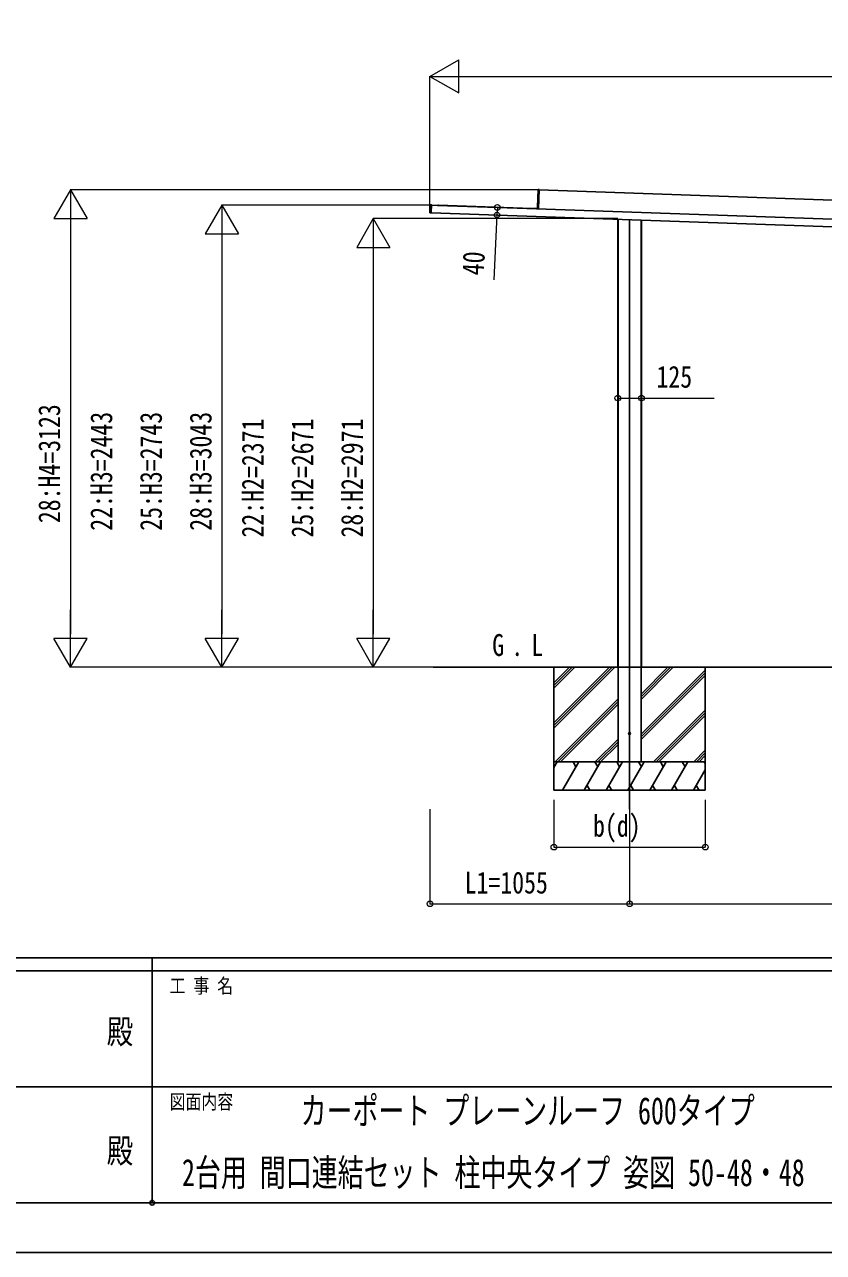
# Model space of a CAD drawing. Units: millimetres, scale not verified. Extents: x -14718 to 14718, y -10396 to 10396.
# Drawn here: x -692 to 3530, y -10394 to -3904 of the extents above; entities that cross this region are included whole.
import ezdxf
from ezdxf.enums import TextEntityAlignment as Align

# ---------------------------------------------------------------- set-up
doc = ezdxf.new("R2010")
doc.units = ezdxf.units.MM
doc.header["$LTSCALE"] = 50
doc.header["$PDMODE"] = 32
doc.header["$PDSIZE"] = 25
for name, color, linetype in [('0-2_USER1', 3, 'Continuous'), ('0-3_YKK_12', 2, 'Continuous'), ('0-4_YKK_A1', 4, 'Continuous'), ('0-6_YKK_ZWAK', 7, 'Continuous')]:
    doc.layers.add(name, color=color, linetype=linetype)
doc.layers.add('0-5_YKK_D', color=6, linetype='Continuous', lineweight=18)
doc.styles.add('ＭＳ ゴシック', font='')
doc.styles.get('ＭＳ ゴシック').set_extended_font_data('MS Gothic')

msp = doc.modelspace()

# ---------------------------------------------------------------- linework, layer by layer
at = {"layer": '0-3_YKK_12'}
msp.add_line((2505.57, -4932.5), (2505.57, -8051.3), dxfattribs=at)
at = {"layer": '0-4_YKK_A1'}
for p, q in [((2022.68, -4776.59), (2019.46, -4868.68)), ((2022.68, -4776.59), (2022.21, -4776.57)), ((2028.22, -4776.44), (2022.68, -4776.59)), ((2022.69, -4776.09), (2028.23, -4775.95)), ((2024.67, -4877.85), (2028.22, -4776.44)), ((2028.14, -4778.64), (5889.78, -4913.5)), ((2028.23, -4775.95), (2028.22, -4776.44)), ((1449.58, -4899.07), (1451.02, -4858.01)), ((1451.49, -4858.03), (1450.05, -4899.08)), ((1451.49, -4858.03), (1451.02, -4858.01)), ((1459.03, -4857.83), (1451.49, -4858.03)), ((1459.03, -4857.83), (1457.56, -4899.81)), ((6453.65, -5033.25), (1458.99, -4858.83)), ((1489.93, -4859.91), (1489.96, -4858.81)), ((2016.8, -4878.31), (1489.93, -4859.91)), ((1984.66, -4876.09), (1489.96, -4858.81)), ((1494.77, -4860.08), (1494.78, -4859.78)), ((1494.78, -4859.78), (1494.8, -4859.18)), ((1450.05, -4899.08), (1449.58, -4899.07)), ((1457.54, -4900.3), (1450.04, -4899.58)), ((1450.05, -4899.08), (1457.56, -4899.81)), ((1457.56, -4899.81), (1457.54, -4900.3)), ((6452.25, -5073.22), (1457.6, -4898.81)), ((1984.62, -4877.19), (1984.66, -4876.09)), ((1989.67, -4877.36), (1989.68, -4877.06)), ((1989.68, -4877.06), (1989.7, -4876.46)), ((1989.7, -4876.46), (1989.71, -4876.16)), ((1993.67, -4877.5), (1993.69, -4876.8)), ((2024.66, -4877.88), (1993.69, -4876.8)), ((2019.18, -4876.69), (2018.71, -4876.67)), ((2019.46, -4868.68), (2018.99, -4868.67)), ((2019.46, -4868.68), (2019.18, -4876.69)), ((2024.67, -4877.85), (2024.65, -4878.58)), ((2444.27, -4933.26), (2444.27, -7301.3)), ((2444.67, -4933.28), (2444.67, -7801.3)), ((2566.47, -4937.53), (2566.47, -7801.3)), ((2568.07, -4937.58), (2568.07, -7301.3)), ((1468.09, -7301.3), (6966.49, -7301.3)), ((2105.57, -7301.3), (2105.57, -7951.3)), ((2105.57, -7595.27), (2399.55, -7301.3)), ((2105.57, -7609.42), (2413.7, -7301.3)), ((2105.57, -7623.56), (2427.84, -7301.3)), ((2105.57, -7383.14), (2187.42, -7301.3)), ((2105.57, -7397.28), (2201.56, -7301.3)), ((2105.57, -7411.43), (2215.7, -7301.3)), ((2443.37, -7301.3), (2443.97, -7301.3)), ((2566.47, -7301.3), (2566.57, -7301.3)), ((2566.47, -7471.03), (2736.21, -7301.3)), ((2566.47, -7456.89), (2722.06, -7301.3)), ((2566.47, -7442.74), (2707.92, -7301.3)), ((2566.47, -7654.87), (2905.57, -7315.78)), ((2566.47, -7669.02), (2905.57, -7329.92)), ((2566.57, -7301.3), (2566.87, -7301.3)), ((2567.77, -7301.3), (2568.07, -7301.3)), ((2905.57, -7301.3), (2905.57, -7951.3)), ((2566.47, -7683.16), (2905.57, -7344.06)), ((2111.68, -7801.3), (2444.67, -7468.31)), ((2125.82, -7801.3), (2444.67, -7482.45)), ((2139.97, -7801.3), (2444.67, -7496.59)), ((2632.18, -7801.3), (2905.57, -7527.91)), ((2646.32, -7801.3), (2905.57, -7542.05)), ((2660.47, -7801.3), (2905.57, -7556.19)), ((2323.81, -7801.3), (2444.67, -7680.44)), ((2337.96, -7801.3), (2444.67, -7694.58)), ((2352.1, -7801.3), (2444.67, -7708.72)), ((2844.31, -7801.3), (2905.57, -7740.04)), ((2858.46, -7801.3), (2905.57, -7754.18)), ((2872.6, -7801.3), (2905.57, -7768.32)), ((2905.57, -7801.3), (2105.57, -7801.3)), ((2105.57, -7830.24), (2122.28, -7801.3)), ((2107.28, -7827.28), (2105.57, -7824.32)), ((2150.12, -7951.3), (2236.72, -7801.3)), ((2221.72, -7827.28), (2206.72, -7801.3)), ((2265.59, -7951.3), (2352.19, -7801.3)), ((2337.19, -7827.28), (2322.19, -7801.3)), ((2381.06, -7951.3), (2467.66, -7801.3)), ((2452.66, -7827.28), (2437.66, -7801.3)), ((2444.67, -7801.3), (2566.47, -7801.3)), ((2496.53, -7951.3), (2583.13, -7801.3)), ((2568.13, -7827.28), (2553.13, -7801.3)), ((2612, -7951.3), (2698.6, -7801.3)), ((2683.6, -7827.28), (2668.6, -7801.3)), ((2727.47, -7951.3), (2814.07, -7801.3)), ((2799.07, -7827.28), (2784.07, -7801.3)), ((2842.94, -7951.3), (2905.57, -7842.81)), ((2905.57, -7811.74), (2899.54, -7801.3)), ((2105.57, -7951.3), (2905.57, -7951.3)), ((2280.59, -7925.32), (2295.59, -7951.3)), ((2396.06, -7925.32), (2411.06, -7951.3)), ((2511.53, -7925.32), (2526.53, -7951.3)), ((2627, -7925.32), (2642, -7951.3)), ((2742.47, -7925.32), (2757.47, -7951.3)), ((2857.94, -7925.32), (2872.94, -7951.3))]:
    msp.add_line(p, q, dxfattribs=at)
for points in [[(2018.71, -4876.67), (2018.99, -4868.67), (2022.21, -4776.57)], [(1451.5, -4857.53), (1459.05, -4857.33), (1459.03, -4857.83)], [(1494.8, -4859.18), (1494.81, -4858.88), (1989.71, -4876.16)], [(1993.69, -4876.8), (1993.71, -4876.3), (2018.39, -4877.16)], [(2443.07, -4933.22), (2443.07, -7301.3), (2443.37, -7301.3)], [(2566.87, -4937.54), (2566.87, -7301.3), (2567.17, -7301.3), (2567.77, -7301.3)], [(2443.97, -7301.3), (2444.27, -7301.3), (2444.57, -7301.3), (2444.67, -7301.3)]]:
    msp.add_lwpolyline(points, dxfattribs=at)
msp.add_circle((2505.57, -7651.3), 5, dxfattribs=at)
for centre, radius, start, end in [((2022.71, -4776.59), 0.5, 91.5, 178), ((2024.74, -4776.41), 2.07, 171.06854, 184.93146), ((1451.52, -4858.03), 0.5, 91.5, 178), ((1453.55, -4857.85), 2.07, 171.06854, 184.93146), ((1450.08, -4899.08), 0.5, 178, 264.5), ((1452.1, -4899.4), 2.07, 171.06854, 184.93146), ((2018.21, -4876.66), 0.5, 268, 358), ((2018.21, -4876.39), 0.765, 269.05171, 301.0406), ((2018.39, -4876.92), 0.242, 269.80053, 328.78296), ((2021.28, -4861.9), 15.54, 259.3054, 261.87346), ((2018.91, -4878.87), 1.85, 83.82294, 99.58333), ((2015.94, -4876.81), 3.17, 351.51431, 355.97407), ((2018.18, -4876.66), 1, 337.89786, 358), ((2024.63, -4877.85), 0.046, 321.12762, 0.80407)]:
    msp.add_arc(centre, radius, start, end, dxfattribs=at)
for centre, ratio, start_param in [((2011.59, -4877.43), 0.038227, 0), ((2011.61, -4877.43), 0.061163, 0.0374041)]:
    msp.add_ellipse(centre, major_axis=(13.07, -0.46), ratio=ratio, start_param=start_param, end_param=0.962078, dxfattribs=at)
at = {"layer": '0-5_YKK_D'}
for p, q in [((1450.62, -4178.54), (1602.17, -4091.04)), ((1602.17, -4266.04), (1602.17, -4091.04)), ((1450.62, -4897.08), (1450.62, -4177.54)), ((1450.62, -4178.54), (1602.17, -4266.04)), ((1450.62, -4178.54), (1753.73, -4178.54)), ((1625.62, -4178.54), (6285.63, -4178.54)), ((2105.57, -8001.3), (2105.57, -8252.47)), ((2905.57, -8001.3), (2905.57, -8252.47)), ((1450.62, -8051.8), (1450.62, -8552.47)), ((2505.57, -8052.3), (2505.57, -8552.47)), ((2505.57, -8052.3), (2505.57, -8552.47)), ((2105.57, -8251.47), (2905.57, -8251.47)), ((1450.62, -8551.47), (2505.57, -8551.47)), ((2505.57, -8551.47), (5405.37, -8551.47))]:
    msp.add_line(p, q, dxfattribs=at)
at = {"layer": '0-5_YKK_D', "color": 1}
for p, q in [((-449.38, -4778.54), (-536.88, -4930.09)), ((2024.14, -4778.54), (-450.38, -4778.54)), ((-449.38, -4778.54), (-361.88, -4930.09)), ((-449.38, -4778.54), (-449.38, -5081.65)), ((350.62, -4858.6), (263.12, -5010.16)), ((1451.5, -4858.6), (349.62, -4858.6)), ((350.62, -4858.6), (438.12, -5010.16)), ((350.62, -4858.6), (350.62, -5161.71)), ((-536.88, -4930.09), (-361.88, -4930.09)), ((1150.62, -4930.27), (1063.12, -5081.82)), ((2443.67, -4930.27), (1149.62, -4930.27)), ((1150.62, -4930.27), (1238.12, -5081.82)), ((1150.62, -4930.27), (1150.62, -5233.38)), ((-449.38, -4953.54), (-449.38, -7126.3)), ((263.12, -5010.16), (438.12, -5010.16)), ((350.62, -5033.6), (350.62, -7126.3)), ((1063.12, -5081.82), (1238.12, -5081.82)), ((1150.62, -5105.27), (1150.62, -7126.3)), ((-449.38, -7301.3), (-449.38, -6998.19)), ((350.62, -7301.3), (350.62, -6998.19)), ((1150.62, -7301.3), (1150.62, -6998.19)), ((-449.38, -7301.3), (-536.88, -7149.74)), ((-361.88, -7149.74), (-536.88, -7149.74)), ((-449.38, -7301.3), (-361.88, -7149.74)), ((350.62, -7301.3), (263.12, -7149.74)), ((438.12, -7149.74), (263.12, -7149.74)), ((350.62, -7301.3), (438.12, -7149.74)), ((1150.62, -7301.3), (1063.12, -7149.74)), ((1238.12, -7149.74), (1063.12, -7149.74)), ((1150.62, -7301.3), (1238.12, -7149.74)), ((1467.09, -7301.3), (-450.38, -7301.3)), ((1467.09, -7301.3), (349.62, -7301.3)), ((1467.09, -7301.3), (1149.62, -7301.3))]:
    msp.add_line(p, q, dxfattribs=at)
at = {"layer": '0-5_YKK_D'}
for points in [[(1806.65, -4870.97), (1804.74, -4910.93), (1788.32, -5254.34)], [(2443.07, -5878.28), (2568.07, -5878.28), (2953.17, -5878.28)]]:
    msp.add_lwpolyline(points, dxfattribs=at)
for centre in [(1806.65, -4870.97), (1804.74, -4910.93), (2443.07, -5878.28), (2568.07, -5878.28), (2105.57, -8251.47), (2905.57, -8251.47), (1450.62, -8551.47), (2505.57, -8551.47), (2505.57, -8551.47)]:
    msp.add_circle(centre, 14.88, dxfattribs=at)
at = {"layer": '0-6_YKK_ZWAK'}
for p, q in [((13632.57, -8836.3), (-13667.43, -8836.3)), ((-17.43, -8836.3), (-17.43, -10131.3)), ((-17.43, -8906.3), (-4567.43, -8906.3)), ((4532.57, -8906.3), (-17.43, -8906.3)), ((-4541.18, -9518.8), (-17.43, -9518.8)), ((-17.43, -9518.8), (4532.57, -9518.8)), ((-4567.43, -10131.3), (-17.43, -10131.3)), ((-17.43, -10131.3), (4532.57, -10131.3))]:
    msp.add_line(p, q, dxfattribs=at)
msp.add_lwpolyline([(-14717.5, -10393.8), (14717.5, -10393.8), (14717.5, 10396.2), (-14717.5, 10396.2)], close=True, dxfattribs=at)
msp.add_point((-17.43, -10131.3), dxfattribs=at)

# ---------------------------------------------------------------- texts
at = {"layer": '0-2_USER1', "style": 'ＭＳ ゴシック'}
for s, height, width, p in [('G', 115.5, 0.8, (1779.45, -7275.99)), ('L', 115.5, 0.8, (1986.32, -7275.99)), ('.', 115.5, 0.8, (1880.25, -7275.99)), ('カーポート プレーンルーフ 600タイプ', 143.7, 0.7, (766.66, -9759.72)), (' 2台用 間口連結セット 柱中央タイプ 姿図 50-48・48', 143.7, 0.7, (71.52, -10086.38))]:
    msp.add_text(s, height=height, dxfattribs=dict(at, width=width)).set_placement(p, align=Align.BOTTOM_LEFT)
at = {"layer": '0-5_YKK_D', "style": 'ＭＳ ゴシック', "width": 0.8}
msp.add_text('40', height=115.5, rotation=87.262, dxfattribs=at).set_placement((1769.29, -5233.4), align=Align.BOTTOM_LEFT)
for s, p in [('125', (2647.57, -5858.28)), ('b(d)', (2312.37, -8231.47)), ('L1=1055', (1633.7, -8531.47))]:
    msp.add_text(s, height=115.5, dxfattribs=at).set_placement(p, align=Align.BOTTOM_LEFT)
at = {"layer": '0-5_YKK_D', "color": 1, "style": 'ＭＳ ゴシック', "width": 0.8}
for s, p in [('28:H4=3123', (-469.38, -6539.72)), ('22:H3=2443', (-194.38, -6579.75)), ('25:H3=2743', (68.12, -6579.75)), ('28:H3=3043', (330.62, -6579.75)), ('22:H2=2371', (605.62, -6615.58)), ('25:H2=2671', (868.12, -6615.58)), ('28:H2=2971', (1130.62, -6615.58))]:
    msp.add_text(s, height=115.5, rotation=90, dxfattribs=at).set_placement(p, align=Align.BOTTOM_LEFT)
at = {"layer": '0-6_YKK_ZWAK', "style": 'ＭＳ ゴシック', "width": 0.8}
for s, height, p in [('工 事 名', 76.98, (74.44, -9046.3)), ('殿', 128.3, (-257.83, -9329.22)), ('図面内容', 76.98, (74.44, -9658.8)), ('殿', 128.3, (-257.83, -9959.22))]:
    msp.add_text(s, height=height, dxfattribs=at).set_placement(p, align=Align.BOTTOM_LEFT)

doc.saveas('drawing.dxf')
